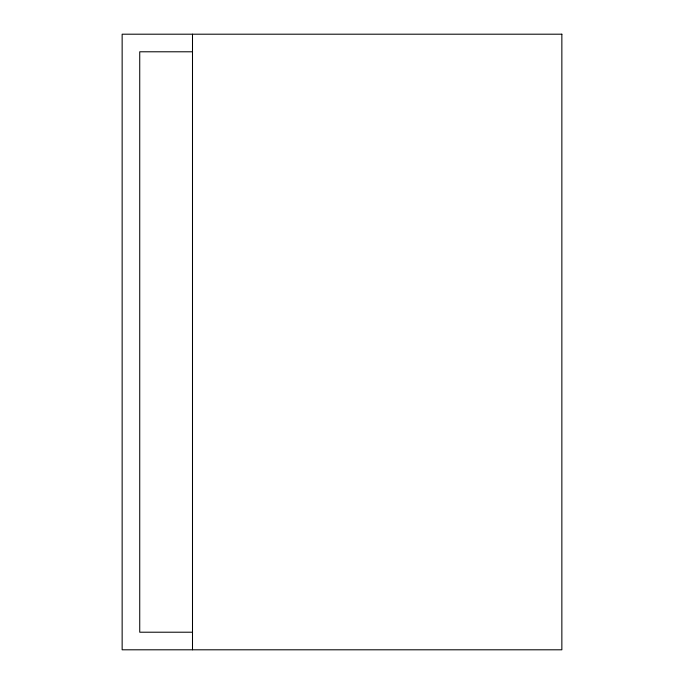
<?xml version="1.0" encoding="UTF-8"?>
<svg xmlns="http://www.w3.org/2000/svg" width="684" height="684" viewBox="0 0 684 684"><rect width="100%" height="100%" fill="white"/><g stroke="black" fill="none" stroke-linecap="round" stroke-linejoin="round"><path stroke-width="1.03" d="M192.495 51.787L139.733 51.787L139.733 632.213L192.495 632.213M192.495 34.2L192.495 649.8M561.855 34.2L122.145 34.2L122.145 649.8L561.855 649.8L561.855 34.2"/></g></svg>
